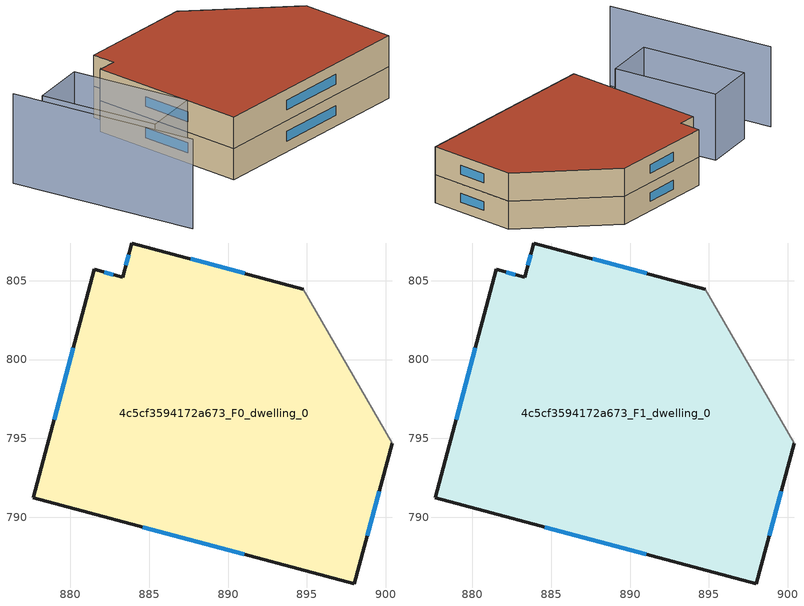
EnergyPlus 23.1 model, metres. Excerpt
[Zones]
4c5cf3594172a673_F0_dwelling_0
 floor ground (EU_floor_Construction): 894.76,804.47 900.39,794.7 897.99,785.78 877.64,791.25 881.53,805.71 883.33,805.22 883.91,807.38 z0
 wall outside (EU_wall_Construction): 894.76,804.47 883.91,807.38 883.33,805.22 881.53,805.71 877.64,791.25 897.99,785.78 900.39,794.7 z0:3
 wall adiabatic (EU_wall_Construction): 900.39,794.7 894.76,804.47 z0:3
 window (EU_Window_Construction): 882.72,805.39 882.15,805.54 / 883.71,806.64 883.53,805.96 / 891.05,805.47 887.63,806.39 / 898.81,788.83 899.57,791.64 / 884.61,789.38 891.02,787.65 / 880.2,800.76 878.97,796.2 z1.03:1.97
4c5cf3594172a673_F1_dwelling_0
 floor to 4c5cf3594172a673_F0_dwelling_0 (EU_floor_Construction): 894.76,804.47 900.39,794.7 897.99,785.78 877.64,791.25 881.53,805.71 883.33,805.22 883.91,807.38 z3
 wall outside (EU_wall_Construction): 894.76,804.47 883.91,807.38 883.33,805.22 881.53,805.71 877.64,791.25 897.99,785.78 900.39,794.7 z3:6
 wall adiabatic (EU_wall_Construction): 900.39,794.7 894.76,804.47 z3:6
 window (EU_Window_Construction): 882.72,805.39 882.15,805.54 / 883.71,806.64 883.53,805.96 / 891.05,805.47 887.63,806.39 / 898.81,788.83 899.57,791.64 / 884.61,789.38 891.02,787.65 / 880.2,800.76 878.97,796.2 z4.03:4.97
 roof outside (EU_roof_Construction): 897.99,785.78 900.39,794.7 894.76,804.47 883.91,807.38 883.33,805.22 881.53,805.71 877.64,791.25 z6
shading: 869.17,808.34 867.32,790.43 z0:8.6; 871.51,795.92 872.6,807.12 / 872.6,807.12 878.13,806.59 / 878.13,806.59 877.04,795.39 / 877.04,795.39 871.51,795.92 z0:7.1
[Building]
EU S2 Campaign: North Axis=0; Terrain=City; Solar Distribution=FullExterior
[Site:Location]
Cape.Town.Intl.AP: Latitude=-33.965; Longitude=18.602; Time Zone=2; Elevation=46
[SizingPeriod:WeatherFileDays]
AnnualSizingPeriod: Begin Month=1; Begin Day of Month=1; End Month=12; End Day of Month=31; Day of Week for Start Day=Monday; Use Weather File Daylight Saving Period=No; Use Weather File Rain and Snow Indicators=No
[MATERIAL]
EU_InternalMass_Material: Roughness=MediumRough; Thickness=0.1; Conductivity=1; Density=1800; Specific Heat=900; Thermal Absorptance=0.9; Solar Absorptance=0.7; Visible Absorptance=0.7
[MATERIAL:NOMASS] Roughness=MediumRough; Thermal Absorptance=0.9; Solar Absorptance=0.7; Visible Absorptance=0.7
Name | Thermal Resistance
EU_wall_NoMass | 0.493876
EU_roof_NoMass | 0.449382
EU_floor_NoMass | 1.25
[WINDOWMATERIAL:SIMPLEGLAZINGSYSTEM]
EU_Window_SimpleGlazing: UFactor=4.4; Solar Heat Gain Coefficient=0.85; Visible Transmittance=0.85
[CONSTRUCTION]
EU_wall_Construction: EU_wall_NoMass
EU_roof_Construction: EU_roof_NoMass
EU_floor_Construction: EU_floor_NoMass
EU_Window_Construction: EU_Window_SimpleGlazing
EU_InternalMass_Construction: EU_InternalMass_Material
[ZONE] Type=1; Multiplier=1; Ceiling Height=autocalculate; Floor Area=autocalculate; Part of Total Floor Area=Yes
Name | Volume
4c5cf3594172a673_F0_dwelling_0 | 979.696
4c5cf3594172a673_F1_dwelling_0 | 979.697
[INTERNALMASS] Construction=EU_InternalMass_Construction; Surface Area=326.566
Name | Zone or ZoneList
4c5cf3594172a673_F0_dwelling_0_EU_InternalMass | 4c5cf3594172a673_F0_dwelling_0
4c5cf3594172a673_F1_dwelling_0_EU_InternalMass | 4c5cf3594172a673_F1_dwelling_0
[OTHEREQUIPMENT] Fuel Type=Electricity; Design Level Calculation Method=Watts/Area; Power per Zone Floor Area=1; Fraction Latent=0; Fraction Radiant=0; Fraction Lost=0; Carbon Dioxide Generation Rate=0; EndUse Subcategory=EU_Step8_InternalGains
Name | Zone or ZoneList or Space or SpaceList | Schedule
EU_Step8_InternalGain_4c5cf3594172a673_F0_dwelling_0_f000 | 4c5cf3594172a673_F0_dwelling_0 | EU_Step8_GainSchedule_4c5cf3594172a673_F0_dwelling_0_f000
EU_Step8_InternalGain_4c5cf3594172a673_F1_dwelling_0_f000 | 4c5cf3594172a673_F1_dwelling_0 | EU_Step8_GainSchedule_4c5cf3594172a673_F1_dwelling_0_f000
[ZONEVENTILATION:DESIGNFLOWRATE] Schedule=EU_AlwaysOn; Design Flow Rate Calculation Method=AirChanges/Hour; Air Changes per Hour=0.64; Ventilation Type=Natural; Fan Pressure Rise=0; Fan Total Efficiency=1; Constant Term Coefficient=1; Temperature Term Coefficient=0; Velocity Term Coefficient=0; Velocity Squared Term Coefficient=0; Minimum Indoor Temperature=-100; Maximum Indoor Temperature=100; Delta Temperature=-100; Minimum Outdoor Temperature=-100; Maximum Outdoor Temperature=100; Maximum Wind Speed=40
Name | Zone or ZoneList or Space or SpaceList
EU_ConstantAir_4c5cf3594172a673_F0_dwelling_0 | 4c5cf3594172a673_F0_dwelling_0
EU_ConstantAir_4c5cf3594172a673_F1_dwelling_0 | 4c5cf3594172a673_F1_dwelling_0
[HVACTEMPLATE:THERMOSTAT] Constant Heating Setpoint=20; Constant Cooling Setpoint=50
EU_HeatOnly_4c5cf3594172a673_F0_dwelling_0; EU_HeatOnly_4c5cf3594172a673_F1_dwelling_0
[HVACTEMPLATE:ZONE:IDEALLOADSAIRSYSTEM] System Availability Schedule=EU_AlwaysOn; Maximum Heating Supply Air Temperature=50; Minimum Cooling Supply Air Temperature=13; Maximum Heating Supply Air Humidity Ratio=0.0156; Minimum Cooling Supply Air Humidity Ratio=0.0077; Heating Limit=NoLimit; Cooling Limit=NoLimit; Heating Availability Schedule=EU_AlwaysOn; Cooling Availability Schedule=EU_CoolingOff; Dehumidification Control Type=ConstantSensibleHeatRatio; Cooling Sensible Heat Ratio=0.7; Dehumidification Setpoint=60; Humidification Control Type=None; Humidification Setpoint=30; Outdoor Air Method=None; Outdoor Air Flow Rate per Person=0.00944; Outdoor Air Flow Rate per Zone Floor Area=0; Outdoor Air Flow Rate per Zone=0; Demand Controlled Ventilation Type=None; Outdoor Air Economizer Type=NoEconomizer; Heat Recovery Type=None; Sensible Heat Recovery Effectiveness=0.7; Latent Heat Recovery Effectiveness=0.65
Name | Template Thermostat
4c5cf3594172a673_F0_dwelling_0 | EU_HeatOnly_4c5cf3594172a673_F0_dwelling_0
4c5cf3594172a673_F1_dwelling_0 | EU_HeatOnly_4c5cf3594172a673_F1_dwelling_0
[SIZING:ZONE] Zone Cooling Design Supply Air Temperature Input Method=SupplyAirTemperature; Zone Cooling Design Supply Air Temperature=13; Zone Heating Design Supply Air Temperature Input Method=SupplyAirTemperature; Zone Heating Design Supply Air Temperature=50; Zone Cooling Design Supply Air Humidity Ratio=0.008; Zone Heating Design Supply Air Humidity Ratio=0.008; Cooling Design Air Flow Method=DesignDay; Cooling Design Air Flow Rate=0; Cooling Minimum Air Flow per Zone Floor Area=0.000762; Cooling Minimum Air Flow=0; Cooling Minimum Air Flow Fraction=0.2; Heating Design Air Flow Method=DesignDay; Heating Design Air Flow Rate=0; Heating Maximum Air Flow per Zone Floor Area=0.002032; Heating Maximum Air Flow=0.141576; Heating Maximum Air Flow Fraction=0.3; Account for Dedicated Outdoor Air System=No; Dedicated Outdoor Air System Control Strategy=NeutralSupplyAir; Dedicated Outdoor Air Low Setpoint Temperature for Design=autosize; Dedicated Outdoor Air High Setpoint Temperature for Design=autosize; Zone Load Sizing Method=Sensible Load Only No Latent Load; Zone Latent Cooling Design Supply Air Humidity Ratio Input Method=HumidityRatioDifference; Zone Cooling Design Supply Air Humidity Ratio Difference=0.005; Zone Latent Heating Design Supply Air Humidity Ratio Input Method=HumidityRatioDifference; Zone Humidification Design Supply Air Humidity Ratio Difference=0.005
4c5cf3594172a673_F0_dwelling_0; 4c5cf3594172a673_F1_dwelling_0
[SCHEDULE:CONSTANT]
Name | Hourly Value
EU_AlwaysOn | 1
EU_CoolingOff | 0
[SCHEDULE:FILE] Column Number=1; Rows to Skip at Top=0; Number of Hours of Data=8760; Column Separator=Comma; Interpolate to Timestep=No; Minutes per Item=60; Adjust Schedule for Daylight Savings=Yes
Name | File
EU_Step8_GainSchedule_4c5cf3594172a673_F0_dwelling_0_f000 | ../../schedules/4c5cf3594172a673/4c5cf3594172a673_F0_dwelling_0_f000_gain.csv
EU_Step8_GainSchedule_4c5cf3594172a673_F1_dwelling_0_f000 | ../../schedules/4c5cf3594172a673/4c5cf3594172a673_F1_dwelling_0_f000_gain.csv
